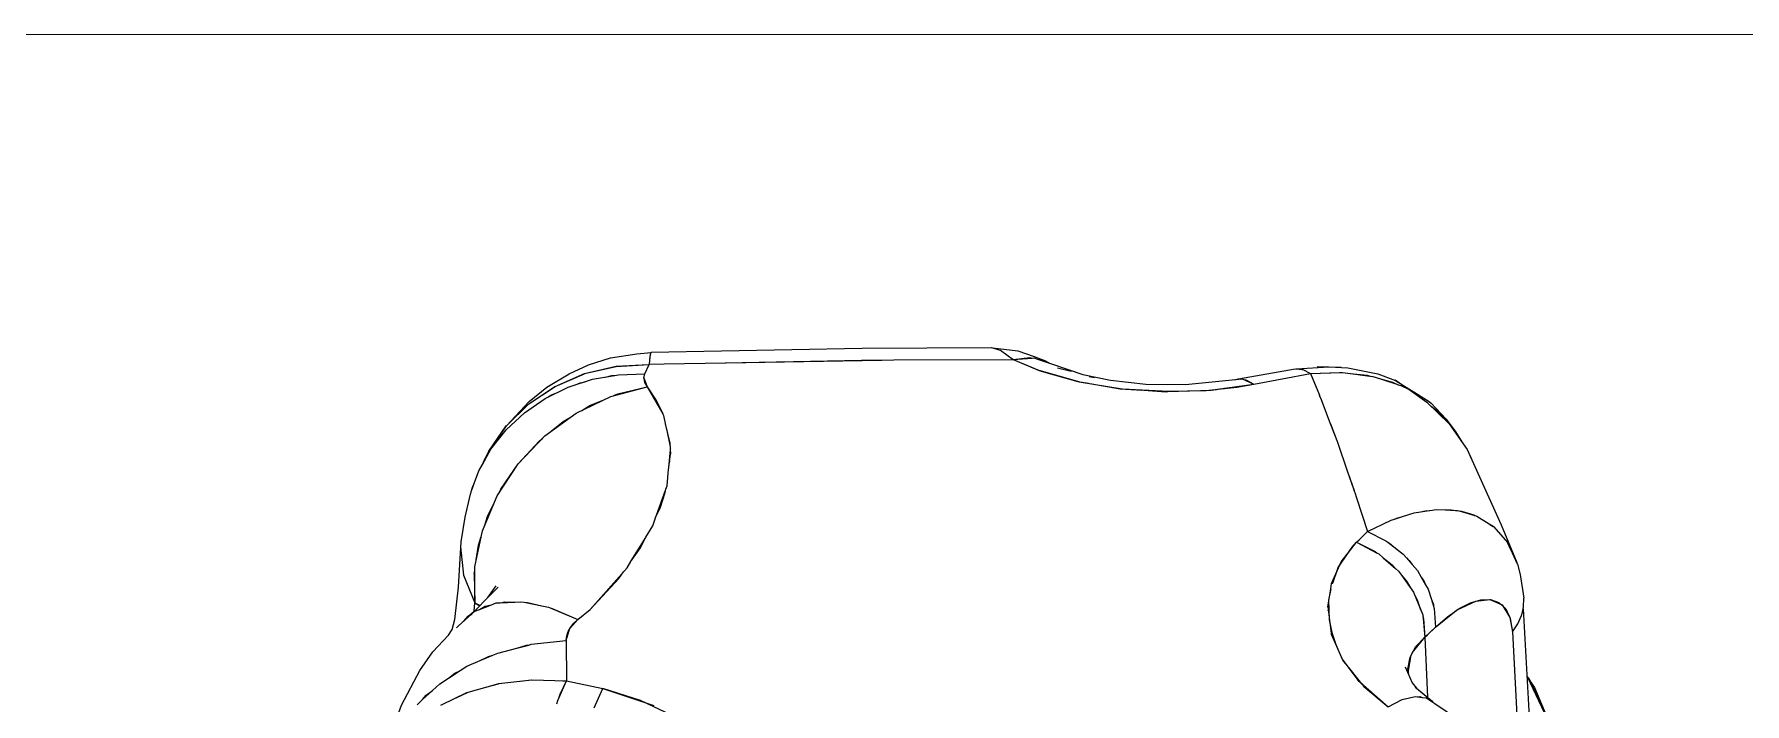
# Model space of a CAD drawing. Extents: x 1551 to 113148, y -1700 to 77018.
# Drawn here: x 18564.6 to 18771.1, y 14872.4 to 14953.2 of the extents above; entities that cross this region are included whole.
import ezdxf

# ---------------------------------------------------------------- set-up
doc = ezdxf.new("R2010")
doc.units = 0
doc.header["$LTSCALE"] = 500
doc.header["$MEASUREMENT"] = 0
doc.linetypes.add('SNT-025', pattern=[0.74, 0.4, -0.17, 0, -0.17])
doc.layers.get('0').update_dxf_attribs({"linetype": 'CONTINUOUS'})
doc.layers.add('GENERATORSETT', color=7, linetype='CONTINUOUS')

# ---------------------------------------------------------------- blocks, each defined once
blk = doc.blocks.new('GENERATOR-BORDE')
for p, q in [((-2303.61, 567.32), (-1856.16, 567.34)), ((-2147.37, 528.52), (-2147.36, 528.63)), ((-2147.36, 528.63), (-2147.25, 528.97)), ((-2147.35, 528.69), (-2147.31, 528.9)), ((-2147.31, 528.9), (-2147.27, 528.91)), ((-2147.25, 528.97), (-2121.81, 529.46)), ((-2121.81, 529.46), (-2106.16, 529.55)), ((-2106.16, 529.55), (-2105.41, 529.32)), ((-2106.04, 529.52), (-2103.02, 529.14)), ((-2105.42, 529.32), (-2105.15, 529.24)), ((-2105.41, 529.31), (-2105.1, 529.22)), ((-2105.15, 529.24), (-2105.12, 529.22)), ((-2105.1, 529.22), (-2103.57, 528.1)), ((-2103.02, 529.14), (-2101.02, 528.46)), ((-2155.32, 526.39), (-2151.49, 527.27)), ((-2155.31, 526.39), (-2151.49, 527.28)), ((-2151.49, 527.27), (-2147.52, 527.49)), ((-2151.49, 527.28), (-2147.58, 527.49)), ((-2151.49, 527.28), (-2151.49, 527.28)), ((-2148.02, 526.36), (-2147.52, 527.5)), ((-2148.02, 526.36), (-2147.52, 527.49)), ((-2147.54, 527.49), (-2147.52, 527.5)), ((-2147.52, 527.49), (-2147.45, 527.52)), ((-2147.52, 527.49), (-2147.45, 527.52)), ((-2147.45, 527.52), (-2147.37, 528.52)), ((-2147.45, 527.52), (-2147.39, 528.42)), ((-2147.45, 527.52), (-2145.68, 527.56)), ((-2147.39, 528.42), (-2147.37, 528.52)), ((-2145.68, 527.56), (-2138.3, 527.69)), ((-2138.33, 527.69), (-2121.89, 528)), ((-2138.16, 527.69), (-2119.47, 528.02)), ((-2121.89, 528), (-2119.42, 528.02)), ((-2119.45, 528.02), (-2117.97, 528.04)), ((-2117.97, 528.04), (-2103.57, 528.1)), ((-2103.65, 528.16), (-2103.57, 528.1)), ((-2103.57, 528.1), (-2101.56, 528.33)), ((-2103.57, 528.1), (-2100.6, 526.85)), ((-2103.56, 528.1), (-2103.56, 528.1)), ((-2103.56, 528.1), (-2100.41, 526.79)), ((-2103.55, 528.1), (-2101.29, 528.27)), ((-2101.56, 528.33), (-2101.29, 528.27)), ((-2101.29, 528.27), (-2101.07, 528.29)), ((-2101.07, 528.29), (-2100.62, 528.13)), ((-2101.02, 528.46), (-2099.68, 527.94)), ((-2100.62, 528.13), (-2099.19, 527.65)), ((-2100.62, 528.13), (-2099.68, 527.94)), ((-2100.6, 526.85), (-2095.67, 525.43)), ((-2100.38, 526.78), (-2100.19, 526.7)), ((-2100.19, 526.7), (-2095.75, 525.44)), ((-2099.68, 527.94), (-2099.19, 527.65)), ((-2099.19, 527.65), (-2098.83, 527.52)), ((-2098.2, 527.1), (-2096.58, 526.68)), ((-2076.37, 525.77), (-2069.52, 526.98)), ((-2069.52, 526.98), (-2069.03, 526.92)), ((-2069.03, 526.92), (-2068.8, 526.93)), ((-2069.03, 526.92), (-2068.71, 526.89)), ((-2068.8, 526.93), (-2068.71, 526.89)), ((-2068.71, 526.89), (-2068.61, 526.88)), ((-2068.61, 526.88), (-2067.68, 526.39)), ((-2066.85, 527.24), (-2065.5, 527.2)), ((-2065.5, 527.2), (-2063.96, 527.17)), ((-2162.05, 522.74), (-2158.88, 524.86)), ((-2162.04, 522.75), (-2158.87, 524.86)), ((-2160.06, 523.4), (-2157.29, 524.76)), ((-2158.87, 524.86), (-2155.32, 526.39)), ((-2158.87, 524.86), (-2155.33, 526.38)), ((-2158.87, 524.86), (-2158.87, 524.86)), ((-2157.29, 524.76), (-2154.33, 525.71)), ((-2156.4, 525.04), (-2155.83, 525.28)), ((-2155.83, 525.28), (-2155.22, 525.42)), ((-2155.32, 526.39), (-2155.31, 526.39)), ((-2154.33, 525.71), (-2151.21, 526.25)), ((-2152.77, 525.98), (-2152, 526.15)), ((-2152.14, 523.65), (-2147.76, 524.82)), ((-2152, 526.15), (-2151.66, 526.17)), ((-2151.28, 523.95), (-2147.76, 524.82)), ((-2151.21, 526.25), (-2148.02, 526.36)), ((-2148.63, 524.6), (-2148.54, 524.61)), ((-2148.14, 525.84), (-2148.02, 526.36)), ((-2148.14, 525.88), (-2148.02, 526.36)), ((-2148.14, 525.88), (-2147.76, 524.82)), ((-2148.14, 525.84), (-2148.05, 525.32)), ((-2148.05, 525.32), (-2147.76, 524.82)), ((-2147.76, 524.82), (-2146.64, 523.16)), ((-2147.76, 524.82), (-2145.86, 521.53)), ((-2147.67, 524.67), (-2147.66, 524.67)), ((-2095.75, 525.44), (-2094.47, 525.23)), ((-2095.67, 525.43), (-2095.61, 525.41)), ((-2095.61, 525.41), (-2090.39, 524.56)), ((-2094.37, 526.03), (-2093.74, 525.93)), ((-2094.06, 525.16), (-2090.63, 524.57)), ((-2090.63, 524.57), (-2088.04, 524.4)), ((-2079.93, 524.39), (-2076.55, 524.77)), ((-2079.65, 524.4), (-2079, 524.49)), ((-2078.88, 524.51), (-2074.53, 525.11)), ((-2078.09, 524.6), (-2078.07, 524.62)), ((-2076.81, 525.63), (-2076.37, 525.77)), ((-2076.55, 524.77), (-2074.53, 525.11)), ((-2076.37, 525.77), (-2076.09, 525.73)), ((-2075.92, 525.75), (-2074.53, 525.11)), ((-2075.76, 525.68), (-2075.46, 525.63)), ((-2075.46, 525.63), (-2074.53, 525.11)), ((-2074.53, 525.11), (-2067.68, 526.39)), ((-2074.53, 525.11), (-2067.68, 526.39)), ((-2067.68, 526.39), (-2064.18, 526.55)), ((-2067.68, 526.39), (-2064, 526.53)), ((-2067.68, 526.39), (-2066.59, 523.78)), ((-2067.68, 526.39), (-2066.68, 524.01)), ((-2064.18, 526.55), (-2063.99, 526.53)), ((-2063.99, 526.53), (-2063.82, 526.53)), ((-2063.82, 526.53), (-2062.86, 526.41)), ((-2062.87, 526.41), (-2060.85, 526.19)), ((-2062.84, 526.4), (-2060.49, 526.1)), ((-2060.85, 526.19), (-2060.48, 526.09)), ((-2060.48, 526.1), (-2060.14, 526.05)), ((-2060.14, 526.05), (-2059.23, 525.75)), ((-2059.24, 525.76), (-2057.78, 525.36)), ((-2059.21, 525.75), (-2057.11, 525.07)), ((-2057.78, 525.36), (-2057.09, 525.06)), ((-2057.45, 525.66), (-2055.76, 524.48)), ((-2057.45, 525.66), (-2055.77, 524.48)), ((-2057.1, 525.06), (-2056.76, 524.95)), ((-2056.76, 524.95), (-2055.76, 524.48)), ((-2164.74, 520.1), (-2162.05, 522.74)), ((-2164.74, 520.1), (-2162.05, 522.74)), ((-2162.56, 521.68), (-2160.06, 523.4)), ((-2162.05, 522.74), (-2162.04, 522.75)), ((-2159.66, 523.6), (-2159.39, 523.78)), ((-2159.39, 523.78), (-2158.68, 524.08)), ((-2156.31, 521.64), (-2152.14, 523.65)), ((-2155.64, 521.96), (-2154.68, 522.54)), ((-2154.68, 522.54), (-2152.98, 523.25)), ((-2154.49, 522.62), (-2154.02, 522.74)), ((-2151.76, 523.75), (-2151.28, 523.95)), ((-2147.53, 524.43), (-2147.51, 524.46)), ((-2146.66, 523.2), (-2146.64, 522.89)), ((-2146.64, 523.16), (-2145.89, 521.66)), ((-2146.6, 522.8), (-2146.46, 522.81)), ((-2146.6, 522.8), (-2146.46, 522.81)), ((-2087.81, 524.39), (-2085.14, 524.21)), ((-2085.14, 524.21), (-2084.91, 524.22)), ((-2084.9, 524.22), (-2079.65, 524.4)), ((-2066.74, 524.13), (-2066.73, 524.13)), ((-2066.68, 524.01), (-2066.57, 523.72)), ((-2066.57, 523.72), (-2066.38, 523.28)), ((-2066.38, 523.28), (-2065.36, 520.58)), ((-2055.77, 524.48), (-2055.77, 524.48)), ((-2055.76, 524.48), (-2055, 523.98)), ((-2055.76, 524.48), (-2053.63, 522.97)), ((-2055.76, 524.48), (-2055.19, 524.21)), ((-2055.19, 524.21), (-2053.32, 523)), ((-2055, 523.98), (-2054.54, 523.61)), ((-2053.63, 522.97), (-2050.92, 520.32)), ((-2053.56, 523.16), (-2053.36, 523.04)), ((-2053.36, 523.04), (-2053.34, 523.02)), ((-2053.32, 523), (-2053.1, 522.82)), ((-2053.1, 522.82), (-2051.28, 520.89)), ((-2053.1, 522.82), (-2051.89, 521.54)), ((-2053.09, 522.45), (-2052.36, 521.86)), ((-2164.76, 519.62), (-2162.56, 521.68)), ((-2160.09, 518.89), (-2156.31, 521.64)), ((-2159.33, 519.44), (-2157.87, 520.63)), ((-2157.87, 520.63), (-2156.91, 521.2)), ((-2157.75, 520.7), (-2157.45, 520.81)), ((-2145.89, 521.66), (-2145.85, 521.48)), ((-2145.84, 521.5), (-2145.76, 521.36)), ((-2145.76, 521.36), (-2145.52, 520.18)), ((-2065.36, 520.59), (-2064.61, 518.64)), ((-2052.36, 521.86), (-2051.56, 520.96)), ((-2051.89, 521.54), (-2051.28, 520.89)), ((-2051.89, 521.54), (-2051.89, 521.54)), ((-2051.28, 520.89), (-2050.13, 519.34)), ((-2166.87, 517.01), (-2164.74, 520.1)), ((-2166.87, 517.02), (-2164.75, 520.09)), ((-2166.87, 517.02), (-2164.93, 519.83)), ((-2166.6, 517.26), (-2164.76, 519.62)), ((-2165.68, 518.44), (-2165.25, 519.05)), ((-2165.25, 519.05), (-2165.02, 519.28)), ((-2164.74, 520.1), (-2164.74, 520.1)), ((-2163.32, 515.51), (-2160.09, 518.89)), ((-2160.78, 518.26), (-2160.36, 518.6)), ((-2145.57, 520.35), (-2145, 517.99)), ((-2145.43, 519.74), (-2144.97, 517.55)), ((-2065.26, 520.32), (-2064.51, 518.34)), ((-2064.61, 518.64), (-2064.5, 518.32)), ((-2064.5, 518.32), (-2064.39, 518.02)), ((-2050.92, 520.32), (-2048.77, 517.23)), ((-2050.59, 519.85), (-2050.13, 519.34)), ((-2050.13, 519.34), (-2049.34, 518.05)), ((-2167.62, 515.44), (-2166.6, 517.26)), ((-2167.38, 515.99), (-2166.87, 517.01)), ((-2167.38, 515.99), (-2167.04, 516.48)), ((-2166.87, 517.01), (-2166.87, 517.02)), ((-2163.32, 515.51), (-2160.78, 518.26)), ((-2145.18, 514.77), (-2144.91, 516.68)), ((-2145.13, 515.08), (-2144.94, 517.19)), ((-2145, 517.99), (-2144.96, 517.42)), ((-2144.95, 517.46), (-2144.93, 517.36)), ((-2144.95, 517.27), (-2144.91, 516.68)), ((-2144.94, 517.25), (-2144.93, 517.36)), ((-2064.39, 518.02), (-2063.23, 514.66)), ((-2048.55, 516.77), (-2048.38, 516.49)), ((-2048.38, 516.49), (-2048.18, 515.99)), ((-2168.57, 513.26), (-2168.05, 514.66)), ((-2168.05, 514.66), (-2167.62, 515.44)), ((-2167.62, 515.44), (-2167.38, 515.99)), ((-2167.34, 515.94), (-2167.22, 516.22)), ((-2167.34, 515.93), (-2167.22, 516.22)), ((-2165.87, 511.64), (-2163.32, 515.51)), ((-2165.42, 512.44), (-2163.32, 515.51)), ((-2145.34, 512.87), (-2145.15, 514.86)), ((-2145.06, 515.85), (-2145.04, 515.74)), ((-2063.23, 514.67), (-2062.48, 512.5)), ((-2063.12, 514.36), (-2062.4, 512.28)), ((-2169.08, 511.86), (-2168.94, 512.26)), ((-2168.94, 512.26), (-2168.57, 513.24)), ((-2168.94, 512.26), (-2168.87, 512.57)), ((-2168.87, 512.57), (-2168.57, 513.26)), ((-2165.65, 511.97), (-2165.42, 512.44)), ((-2146.6, 509.33), (-2145.52, 512.35)), ((-2145.57, 512.05), (-2145.51, 512.47)), ((-2145.49, 512.44), (-2145.34, 512.87)), ((-2062.48, 512.5), (-2062.39, 512.23)), ((-2062.39, 512.23), (-2062.32, 512.04)), ((-2167.64, 507.43), (-2165.87, 511.64)), ((-2167.03, 509.14), (-2166.23, 510.79)), ((-2146.74, 509.04), (-2146.13, 510.3)), ((-2146.13, 510.3), (-2145.57, 512.05)), ((-2062.32, 512.04), (-2062.11, 511.39)), ((-2062.11, 511.39), (-2060.81, 507.35)), ((-2167.36, 508.11), (-2167.03, 509.14)), ((-2147.9, 506.66), (-2147.07, 508.02)), ((-2147.07, 508.02), (-2146.68, 509.11)), ((-2060.81, 507.35), (-2057.94, 508.71)), ((-2057.94, 508.71), (-2057.54, 508.84)), ((-2057.54, 508.84), (-2057.25, 508.97)), ((-2057.53, 508.84), (-2056.57, 509.15)), ((-2057.25, 508.97), (-2056.55, 509.15)), ((-2056.56, 509.15), (-2055.14, 509.6)), ((-2055.14, 509.6), (-2054.4, 509.71)), ((-2054.4, 509.71), (-2053.84, 509.85)), ((-2054.38, 509.71), (-2053.29, 509.88)), ((-2053.84, 509.85), (-2053.27, 509.88)), ((-2053.27, 509.88), (-2052.45, 510)), ((-2052.45, 510), (-2051.4, 509.95)), ((-2051.4, 509.95), (-2050.71, 509.97)), ((-2051.36, 509.95), (-2050.15, 509.89)), ((-2050.71, 509.97), (-2050.1, 509.89)), ((-2050.11, 509.89), (-2049.91, 509.88)), ((-2049.91, 509.88), (-2049.77, 509.84)), ((-2049.77, 509.84), (-2049.43, 509.78)), ((-2049.74, 509.83), (-2047.82, 509.26)), ((-2049.43, 509.78), (-2047.95, 509.34)), ((-2048.66, 509.55), (-2048.64, 509.51)), ((-2048.48, 509.5), (-2048.46, 509.45)), ((-2047.95, 509.34), (-2047.8, 509.25)), ((-2047.8, 509.26), (-2047.59, 509.2)), ((-2047.59, 509.2), (-2046.11, 508.26)), ((-2046.12, 508.27), (-2045.64, 507.99)), ((-2046.02, 508.21), (-2045.61, 507.95)), ((-2045.64, 507.99), (-2045.6, 507.94)), ((-2168.55, 503.07), (-2167.64, 507.43)), ((-2168.11, 505.7), (-2167.79, 506.73)), ((-2149.66, 503.8), (-2147.92, 506.64)), ((-2148.53, 505.37), (-2147.9, 506.67)), ((-2063.08, 504.8), (-2062.1, 506.05)), ((-2062.63, 505.45), (-2062.1, 506.05)), ((-2062.1, 506.05), (-2061.8, 506.36)), ((-2062.1, 506.05), (-2062.02, 506.13)), ((-2062.1, 506.05), (-2059.63, 504.75)), ((-2062.1, 506.05), (-2059.86, 504.93)), ((-2061.8, 506.36), (-2060.81, 507.35)), ((-2060.81, 507.35), (-2058.56, 506.24)), ((-2058.56, 506.24), (-2058.33, 506.06)), ((-2058.33, 506.06), (-2057.6, 505.49)), ((-2058.33, 506.06), (-2058.13, 505.95)), ((-2058.13, 505.95), (-2057.6, 505.49)), ((-2045.61, 507.95), (-2045.55, 507.91)), ((-2045.55, 507.91), (-2043.89, 506)), ((-2043.89, 506), (-2043.89, 505.99)), ((-2043.89, 505.99), (-2043.55, 505.25)), ((-2043.89, 505.99), (-2043.87, 505.97)), ((-2043.87, 505.97), (-2043.5, 505.16)), ((-2170.28, 505.5), (-2170.28, 505.51)), ((-2170.28, 505.5), (-2170.28, 505.5)), ((-2170.28, 505.5), (-2169.91, 502.07)), ((-2170.28, 505.5), (-2170.28, 505.5)), ((-2170.28, 505.5), (-2169.91, 502.06)), ((-2168.37, 503.94), (-2168.11, 505.7)), ((-2149.75, 503.68), (-2148.53, 505.37)), ((-2064.34, 503), (-2062.63, 505.45)), ((-2063.95, 503.69), (-2063.23, 504.62)), ((-2061.14, 505.57), (-2061.13, 505.54)), ((-2060.56, 505.24), (-2060.52, 505.26)), ((-2059.86, 504.93), (-2059.63, 504.75)), ((-2059.63, 504.75), (-2059.43, 504.65)), ((-2059.43, 504.65), (-2058.9, 504.18)), ((-2058.9, 504.18), (-2057.41, 502.87)), ((-2058.9, 504.18), (-2057.8, 503.32)), ((-2057.6, 505.49), (-2056.5, 504.62)), ((-2056.5, 504.62), (-2056.1, 504.17)), ((-2056.1, 504.17), (-2055.39, 503.35)), ((-2056.1, 504.17), (-2055.76, 503.86)), ((-2055.76, 503.86), (-2055.39, 503.35)), ((-2043.53, 505.22), (-2042.71, 503.46)), ((-2169.98, 502.7), (-2169.98, 502.7)), ((-2169.91, 502.07), (-2169.91, 502.06)), ((-2169.91, 502.06), (-2168.56, 498.73)), ((-2169.91, 502.06), (-2168.56, 498.73)), ((-2168.63, 502.2), (-2168.55, 502.7)), ((-2168.63, 502.2), (-2168.56, 498.73)), ((-2168.56, 498.73), (-2168.55, 503.07)), ((-2154.63, 497.94), (-2150.17, 502.97)), ((-2151.16, 501.69), (-2150.6, 502.48)), ((-2150.17, 502.97), (-2149.71, 503.71)), ((-2065.12, 501.08), (-2064.12, 503.32)), ((-2064.98, 501.13), (-2064.34, 503)), ((-2064.11, 503.34), (-2063.95, 503.69)), ((-2057.8, 503.32), (-2057.41, 502.87)), ((-2057.41, 502.87), (-2057.06, 502.57)), ((-2057.06, 502.57), (-2056.7, 502.06)), ((-2056.7, 502.06), (-2055.24, 500.03)), ((-2056.7, 502.06), (-2056.07, 501.34)), ((-2055.39, 503.35), (-2054.76, 502.63)), ((-2054.76, 502.63), (-2054.3, 501.82)), ((-2054.3, 501.82), (-2053.77, 500.91)), ((-2054.3, 501.82), (-2053.93, 501.31)), ((-2042.71, 503.46), (-2042.69, 503.39)), ((-2042.69, 503.39), (-2042.38, 502.17)), ((-2042.69, 503.39), (-2042.69, 503.38)), ((-2042.69, 503.39), (-2042.69, 503.38)), ((-2042.69, 503.38), (-2042.69, 503.36)), ((-2042.38, 502.17), (-2041.93, 499.29)), ((-2166.98, 499.37), (-2165.98, 500.8)), ((-2166.98, 499.37), (-2165.75, 500.61)), ((-2154.63, 497.94), (-2151.16, 501.69)), ((-2065.58, 498.27), (-2065.23, 500.41)), ((-2065.23, 500.41), (-2065.12, 501.08)), ((-2065.01, 501.05), (-2065.01, 501.07)), ((-2056.07, 501.34), (-2055.6, 500.54)), ((-2055.24, 500.03), (-2054.13, 497.28)), ((-2053.93, 501.31), (-2053.77, 500.91)), ((-2053.77, 500.91), (-2053.48, 500.39)), ((-2053.48, 500.39), (-2053.08, 499.15)), ((-2170.51, 495.96), (-2168.53, 497.73)), ((-2169.34, 497.15), (-2168.46, 497.87)), ((-2168.61, 497.75), (-2168.56, 498.73)), ((-2168.61, 497.75), (-2168.56, 498.73)), ((-2168.56, 498.73), (-2167.96, 498.37)), ((-2168.56, 498.73), (-2167.91, 498.42)), ((-2168.53, 497.73), (-2167.98, 497.95)), ((-2168.46, 497.87), (-2166.98, 499.37)), ((-2167.98, 497.95), (-2166.53, 498.51)), ((-2167.98, 497.95), (-2167.32, 498.33)), ((-2167.32, 498.33), (-2166.53, 498.51)), ((-2167.19, 498.25), (-2167.13, 498.37)), ((-2166.85, 498.39), (-2166.84, 498.44)), ((-2166.53, 498.51), (-2165.99, 498.72)), ((-2165.99, 498.72), (-2165.49, 498.75)), ((-2165.49, 498.75), (-2164.91, 498.88)), ((-2165.49, 498.75), (-2163.74, 498.84)), ((-2165.11, 498.84), (-2165.04, 498.77)), ((-2165.02, 498.86), (-2164.92, 498.78)), ((-2164.91, 498.88), (-2163.74, 498.84)), ((-2163.76, 498.84), (-2163.76, 498.84)), ((-2163.74, 498.84), (-2162.98, 498.88)), ((-2162.98, 498.88), (-2162.6, 498.8)), ((-2162.6, 498.8), (-2160.48, 498.37)), ((-2162.6, 498.8), (-2162.18, 498.79)), ((-2162.37, 498.76), (-2162.29, 498.79)), ((-2162.18, 498.79), (-2160.48, 498.37)), ((-2160.48, 498.37), (-2159.64, 498.2)), ((-2159.64, 498.2), (-2159.44, 498.12)), ((-2159.44, 498.12), (-2156.11, 496.71)), ((-2159.44, 498.12), (-2159.21, 498.06)), ((-2159.21, 498.06), (-2156.11, 496.71)), ((-2156.11, 496.71), (-2154.63, 497.94)), ((-2156.11, 496.71), (-2154.63, 497.94)), ((-2065.58, 498.27), (-2065.58, 498.27)), ((-2065.58, 498.26), (-2065.17, 495.03)), ((-2065.56, 498.47), (-2065.55, 498.47)), ((-2065.56, 498.47), (-2065.55, 498.47)), ((-2065.52, 497.79), (-2065.52, 497.8)), ((-2055.08, 499.63), (-2054.78, 499.12)), ((-2054.78, 499.12), (-2054.38, 497.89)), ((-2053.08, 499.15), (-2052.82, 498.33)), ((-2053.08, 499.15), (-2052.83, 498.53)), ((-2052.95, 498.74), (-2052.93, 498.76)), ((-2052.95, 498.74), (-2052.92, 498.76)), ((-2052.83, 498.53), (-2052.82, 498.33)), ((-2052.82, 498.33), (-2052.73, 498.07)), ((-2052.73, 498.07), (-2052.58, 495.82)), ((-2052.58, 495.82), (-2050.27, 497.67)), ((-2051.13, 497.07), (-2049.72, 498.05)), ((-2050.27, 497.67), (-2050.06, 497.84)), ((-2050.06, 497.84), (-2049.95, 497.89)), ((-2049.95, 497.89), (-2047.73, 498.96)), ((-2049.72, 498.05), (-2048.36, 498.74)), ((-2048.36, 498.74), (-2047.09, 499.11)), ((-2047.73, 498.96), (-2046.02, 499.14)), ((-2047.09, 499.11), (-2045.93, 499.13)), ((-2046.85, 499.11), (-2046.81, 499.06)), ((-2046.73, 499.12), (-2046.71, 499.07)), ((-2046.02, 499.14), (-2044.52, 498.48)), ((-2045.93, 499.13), (-2044.93, 498.78)), ((-2044.98, 498.69), (-2044.97, 498.8)), ((-2044.93, 498.78), (-2044.11, 498.03)), ((-2044.52, 498.48), (-2043.59, 496.98)), ((-2044.11, 498.03), (-2043.55, 496.86)), ((-2042.09, 497.63), (-2042.04, 497.83)), ((-2042.09, 497.63), (-2042.04, 497.73)), ((-2042.04, 497.83), (-2041.95, 498.24)), ((-2042.04, 497.83), (-2042.04, 497.73)), ((-2042, 498.03), (-2040.93, 479.13)), ((-2041.95, 498.24), (-2041.93, 499.29)), ((-2170.77, 495.73), (-2170.51, 495.96)), ((-2169.92, 496.49), (-2169.34, 497.15)), ((-2169.34, 497.15), (-2168.87, 497.43)), ((-2157.51, 494.2), (-2157.07, 495.67)), ((-2157.28, 495.27), (-2156.99, 495.78)), ((-2157.07, 495.67), (-2157.04, 495.7)), ((-2157.04, 495.7), (-2156.11, 496.71)), ((-2156.99, 495.78), (-2156.6, 496.27)), ((-2156.6, 496.27), (-2156.11, 496.71)), ((-2054.13, 497.28), (-2053.86, 494.59)), ((-2054.11, 497.08), (-2054.03, 496.82)), ((-2054.03, 496.82), (-2053.86, 494.59)), ((-2053.86, 494.59), (-2052.58, 495.82)), ((-2053.56, 494.88), (-2052.58, 495.82)), ((-2052.58, 495.82), (-2051.13, 497.07)), ((-2052.58, 495.83), (-2052.58, 495.82)), ((-2043.59, 496.98), (-2043.29, 495.26)), ((-2043.55, 496.86), (-2043.29, 495.26)), ((-2043.29, 495.26), (-2042.64, 496.21)), ((-2042.64, 496.21), (-2042.18, 497.21)), ((-2042.18, 497.21), (-2042.09, 497.63)), ((-2163.47, 493.28), (-2162.05, 493.65)), ((-2163.47, 493.28), (-2162.33, 493.62)), ((-2162.33, 493.62), (-2162.05, 493.65)), ((-2162.05, 493.65), (-2161.74, 493.74)), ((-2161.74, 493.74), (-2157.51, 494.2)), ((-2157.51, 494.2), (-2157.45, 494.74)), ((-2157.51, 494.2), (-2157.49, 489.31)), ((-2157.51, 494.2), (-2157.49, 489.31)), ((-2157.45, 494.74), (-2157.28, 495.27)), ((-2157.36, 495.01), (-2157.28, 494.97)), ((-2157.36, 495.01), (-2157.28, 494.97)), ((-2065.17, 495.03), (-2065.16, 494.94)), ((-2065.16, 494.94), (-2063.75, 491.8)), ((-2064.62, 493.73), (-2063.85, 491.93)), ((-2055.34, 492.74), (-2053.86, 494.59)), ((-2054.96, 493.47), (-2053.86, 494.59)), ((-2053.86, 494.59), (-2053.56, 494.88)), ((-2053.86, 494.59), (-2053.56, 487.37)), ((-2053.86, 494.59), (-2053.56, 487.37)), ((-2043.29, 495.26), (-2042.44, 478.87)), ((-2043.29, 495.26), (-2042.44, 478.87)), ((-2169.51, 491.08), (-2167.92, 491.77)), ((-2167.92, 491.77), (-2166.37, 492.43)), ((-2167.92, 491.77), (-2166.89, 492.28)), ((-2166.89, 492.28), (-2166.37, 492.43)), ((-2166.37, 492.43), (-2165.79, 492.68)), ((-2165.79, 492.68), (-2163.47, 493.28)), ((-2063.85, 491.93), (-2061.94, 489.4)), ((-2063.75, 491.79), (-2063.69, 491.68)), ((-2063.69, 491.68), (-2063.21, 491.08)), ((-2055.93, 490.72), (-2055.65, 492.17)), ((-2055.88, 490.33), (-2055.52, 492.42)), ((-2055.65, 492.17), (-2054.96, 493.47)), ((-2172.79, 488.98), (-2171.72, 489.67)), ((-2171.72, 489.67), (-2170.3, 490.58)), ((-2171.72, 489.66), (-2170.98, 490.24)), ((-2170.98, 490.24), (-2170.29, 490.58)), ((-2170.3, 490.58), (-2169.51, 491.08)), ((-2163.11, 489.28), (-2161.72, 489.44)), ((-2163.05, 489.29), (-2161.69, 489.44)), ((-2161.72, 489.44), (-2161.69, 489.44)), ((-2161.69, 489.44), (-2161.66, 489.44)), ((-2161.66, 489.44), (-2157.49, 489.31)), ((-2063.1, 490.94), (-2061.67, 489.16)), ((-2061.94, 489.4), (-2058.3, 486.2)), ((-2056.26, 491.02), (-2055.38, 489.07)), ((-2055.93, 490.72), (-2055.85, 490.11)), ((-2041.54, 489.92), (-2039.42, 485.44)), ((-2041.5, 489.84), (-2041.33, 489.64)), ((-2041.37, 489.56), (-2040.91, 488.91)), ((-2041.35, 489.52), (-2041.1, 489.17)), ((-2041.33, 489.64), (-2041.13, 489.22)), ((-2174.85, 487.06), (-2173.67, 488.15)), ((-2174.85, 487.06), (-2174.41, 487.58)), ((-2174.41, 487.58), (-2173.67, 488.15)), ((-2173.67, 488.15), (-2172.79, 488.98)), ((-2170.99, 487.19), (-2169.5, 487.92)), ((-2170.81, 487.28), (-2169.43, 487.93)), ((-2170.33, 487.51), (-2170.31, 487.52)), ((-2170.33, 487.51), (-2170.31, 487.52)), ((-2169.5, 487.92), (-2169.43, 487.94)), ((-2169.43, 487.94), (-2169.36, 487.97)), ((-2169.36, 487.97), (-2167.33, 488.53)), ((-2167.34, 488.53), (-2165.77, 488.97)), ((-2167.21, 488.56), (-2165.71, 488.98)), ((-2165.77, 488.97), (-2165.71, 488.98)), ((-2165.71, 488.98), (-2165.66, 488.99)), ((-2165.66, 488.99), (-2163.11, 489.28)), ((-2158.42, 487.22), (-2157.49, 489.31)), ((-2158.42, 487.22), (-2158.25, 487.7)), ((-2158.25, 487.7), (-2157.49, 489.31)), ((-2157.91, 489.32), (-2157.49, 489.31)), ((-2157.49, 489.31), (-2153.11, 488.4)), ((-2157.49, 489.31), (-2153.11, 488.4)), ((-2154.16, 486.07), (-2153.11, 488.4)), ((-2154.16, 486.07), (-2153.11, 488.4)), ((-2153.11, 488.4), (-2146.95, 486.34)), ((-2061.59, 489.07), (-2061.24, 488.63)), ((-2061.24, 488.63), (-2058.3, 486.2)), ((-2055.88, 487.23), (-2055.05, 487.42)), ((-2055.38, 489.07), (-2054.88, 488.46)), ((-2055.05, 487.42), (-2054.74, 487.39)), ((-2055.03, 488.58), (-2054.88, 488.46)), ((-2054.88, 488.46), (-2053.03, 486.93)), ((-2054.74, 487.39), (-2054.48, 487.42)), ((-2054.74, 487.39), (-2054.19, 487.33)), ((-2054.48, 487.42), (-2054.19, 487.33)), ((-2054.19, 487.33), (-2053.7, 487.27)), ((-2041.1, 489.17), (-2040.21, 487.28)), ((-2041.1, 489.17), (-2040.89, 488.87)), ((-2040.91, 488.91), (-2040.64, 488.51)), ((-2040.91, 488.91), (-2039.42, 485.44)), ((-2040.64, 488.51), (-2039.13, 485)), ((-2175.5, 486.45), (-2174.85, 487.06)), ((-2172.64, 486.4), (-2170.93, 487.22)), ((-2158.66, 486.56), (-2158.53, 486.97)), ((-2158.53, 486.97), (-2158.42, 487.22)), ((-2058.3, 486.2), (-2056.61, 487.06)), ((-2056.61, 487.06), (-2056.44, 487.1)), ((-2056.44, 487.1), (-2055.89, 487.23)), ((-2056.44, 487.1), (-2056.29, 487.17)), ((-2056.29, 487.17), (-2055.88, 487.23)), ((-2056.21, 487.18), (-2056.21, 487.15)), ((-2053.7, 487.27), (-2053.32, 487.03)), ((-2053.32, 487.03), (-2052.89, 486.76)), ((-2053.32, 487.03), (-2053.03, 486.93)), ((-2053.03, 486.93), (-2052.89, 486.76)), ((-2052.89, 486.76), (-2052.65, 486.61))]:
    blk.add_line(p, q)
for points in [[(-2164.74, 520.1), (-2161.98, 523.04), (-2159.86, 524.77), (-2157.18, 526.35), (-2154.83, 527.44), (-2152.16, 528.28), (-2148.99, 528.8), (-2147.26, 528.93)], [(-2098.83, 527.52), (-2095.16, 526.3), (-2091.83, 525.61), (-2087.53, 525.14), (-2082.75, 525.07), (-2075.92, 525.75)], [(-2069.39, 526.97), (-2065.41, 527.21), (-2063.15, 527.09), (-2059.53, 526.36), (-2057.41, 525.58), (-2053.36, 523.04)], [(-2090.38, 524.56), (-2084.81, 524.26), (-2080.26, 524.37), (-2079.94, 524.39)], [(-2048.77, 517.23), (-2044.67, 508.15), (-2042.78, 503.61)], [(-2179.12, 480.1), (-2178.2, 484.19), (-2177.42, 486.38), (-2175.19, 490.57), (-2173.62, 492.84), (-2171.74, 494.84), (-2171.3, 495.53), (-2170.95, 496.73), (-2170.52, 500.61), (-2170.19, 506.08), (-2169.73, 509.06), (-2169.08, 511.86)], [(-2065.23, 500.41), (-2065.49, 499.08), (-2065.4, 496.7), (-2065.11, 495.17), (-2064.62, 493.73)], [(-2141.81, 483.05), (-2144.71, 485.15), (-2148.56, 486.96), (-2153.11, 488.4)], [(-2052.65, 486.61), (-2047.06, 482.82), (-2043.71, 480.05), (-2041.59, 477.94), (-2039.75, 475.58), (-2038.57, 473.7), (-2037.67, 471.69), (-2037.04, 469.82), (-2036.47, 467.19)]]:
    blk.add_lwpolyline(points)

msp = doc.modelspace()

# ---------------------------------------------------------------- block references
at = {"layer": 'GENERATORSETT', "linetype": 'SNT-025'}
msp.add_blockref('GENERATOR-BORDE', (20786.37, 14385.881), dxfattribs=at)

doc.saveas('drawing.dxf')
